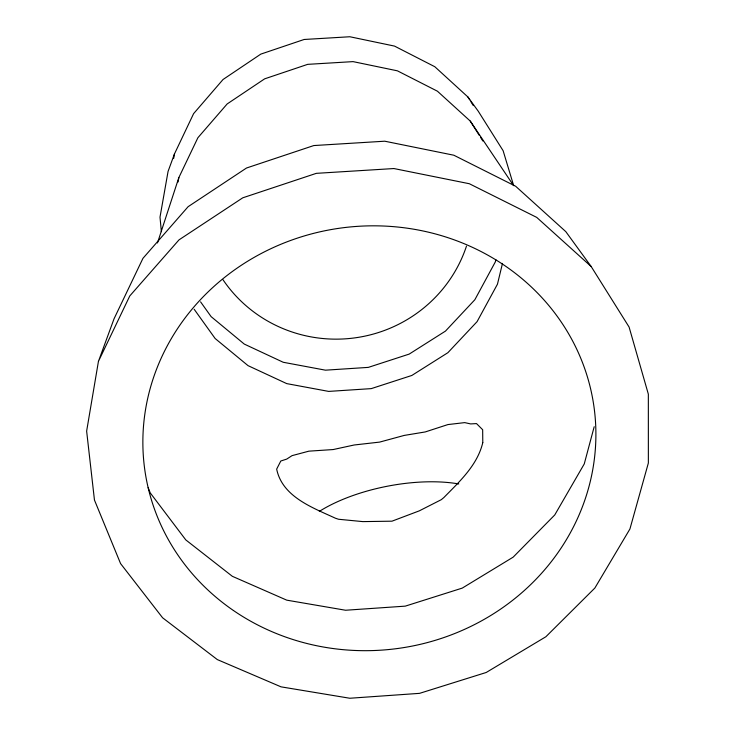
<?xml version="1.0" encoding="UTF-8"?>
<svg xmlns="http://www.w3.org/2000/svg" width="735" height="735" viewBox="0 0 735 735"><rect width="100%" height="100%" fill="white"/><g stroke="black" fill="none" stroke-linecap="round" stroke-linejoin="round"><path stroke-width="1.1" d="M98.435 361.381L86.638 431.114L94.457 500.057L120.577 563.589L162.6 617.786L217.321 659.589L281.046 686.848L349.814 698.25L419.556 693.353L486.221 672.479L545.875 636.749L594.863 588.037L629.923 528.998L648.362 463.013L648.343 394.162L629.096 327.057L591.197 266.557L565.821 231.654L515.676 186.277L453.817 155.214L384.754 141.203L313.799 145.558L246.51 168.012L188.123 206.682L142.957 258.325L114.063 318.751L98.435 361.381L129.792 295.929L179.009 239.867L242.78 197.807L316.326 173.341L393.896 168.545L469.316 183.722L536.734 217.395L591.197 266.557M173.68 158.402L174.461 153.946L193.599 113.649L223.045 79.499L260.806 54.114L304.143 39.479L349.851 36.75L394.511 46.094L434.817 66.729L467.892 96.965L478.255 111.215L503.126 150.721L513.535 185.202M178.063 182.004L178.844 177.594L197.89 137.739L227.152 103.957L264.655 78.838L307.689 64.349L353.066 61.621L397.405 70.826L437.417 91.195L470.253 121.073L513.646 185.67M495.877 259.666L495.344 261.88L474.847 299.733L445.474 331.099L409.193 354.095L368.336 367.381L325.467 370.174L283.232 362.272L244.277 344.081L211.129 316.638L200.563 301.846M502.483 263.406L497.457 284.188L477.079 321.645L447.891 352.69L411.839 375.456L371.258 388.622L328.674 391.406L286.733 383.615L248.053 365.653L215.144 338.513L194.169 309.27M594.192 426.723L584.261 463.914L554.75 514.959L513.159 557.148L462.269 588.101L405.27 606.136L345.579 610.243L286.751 600.155L232.333 576.304L185.78 539.894L150.243 492.9L148.139 487.636M157.474 242.963L178.844 177.594M174.461 153.946L168.067 171.411L160 217.165L161.378 231.681M470.253 121.073L479.275 135.323M480.479 137.225L482.877 141.028M467.892 96.965L469.711 99.85M470.914 101.77L473.34 105.619M319.321 511.404A103.58 42.465 -11.1 0 1 458.75 483.952M466.477 246.142A136.471 133.807 -7.7 0 1 355.079 337.843A136.471 133.807 -7.7 0 1 222.999 279.741M482.785 442.608C477.428 465.237 459.494 481.6 443.839 497.567L441.303 499.671L419.299 510.853L391.985 521.179L362.86 521.611L338.55 519.259L335.445 518.23C312.697 507.664 282.35 496.906 276.663 469.114L280.807 461.01L286.733 459.09L292.043 455.645L308.884 451.161L333.166 449.554L354.206 444.987L379.618 442.102L404.213 435.423L425.234 431.941L447.955 424.564L464.731 422.616L470.63 423.92L476.51 423.59L482.665 429.736L482.785 442.608M233.427 610.491A226.793 212.139 -8 0 0 594.266 459.807A226.793 212.139 -8 0 0 280.458 244.443A226.793 212.139 -8 0 0 233.427 610.491"/></g></svg>
